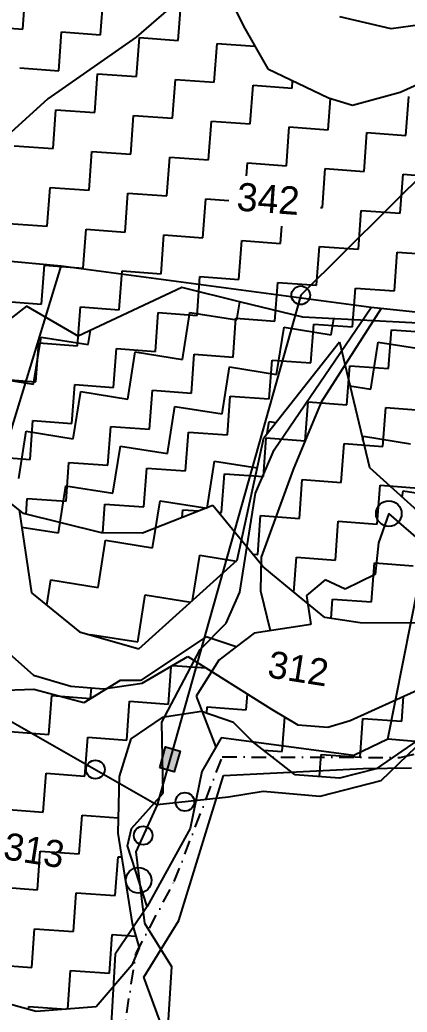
# Model space of a CAD drawing. Header units: metres. Extents: x 318079 to 324759, y 1863980 to 1868406.
# Drawn here: x 323191.4 to 323325.2, y 1865469.5 to 1865812.4 of the extents above; entities that cross this region are included whole.
import ezdxf

# ---------------------------------------------------------------- set-up
doc = ezdxf.new("R2010")
doc.units = ezdxf.units.M
doc.linetypes.add('DASHDOT', pattern=[1, 0.5, -0.25, 0, -0.25])
for name, color, linetype in [('LINE_WATER', 4, 'Continuous'), ('OFF', 1, 'Continuous'), ('POLY_HATCH', 12, 'Continuous'), ('POLY_PARCEL', 6, 'Continuous'), ('POLY_WATER', 4, 'Continuous'), ('TEXT_PARCEL', 7, 'Continuous'), ('V_BOUND_STREAM_LINE', 7, 'DASHDOT')]:
    doc.layers.add(name, color=color, linetype=linetype)
doc.styles.add('TEXT_MAP', font='')
doc.styles.get('TEXT_MAP').set_extended_font_data('Kruti Dev 050')

msp = doc.modelspace()

# ---------------------------------------------------------------- hatches: boundary and pattern name
msp.add_hatch(color=256).paths.add_polyline_path([(323246.73, 1865559.74), (323241.73, 1865561.15), (323239.7, 1865553.93), (323244.69, 1865552.53)])

# ---------------------------------------------------------------- linework, layer by layer
msp.add_lwpolyline([(323239.7, 1865553.93), (323241.73, 1865561.15), (323246.73, 1865559.74), (323244.69, 1865552.53)], close=True)
for centre, radius in [((323288.4, 1865717.24), 3.21), ((323318.83, 1865641.79), 4.42), ((323217.48, 1865553.34), 3.21), ((323248.41, 1865542.18), 3.21), ((323233.97, 1865530.53), 3.21), ((323232.42, 1865515.05), 4.42)]:
    msp.add_circle(centre, radius)
at = {"layer": 'LINE_WATER'}
for p, q in [((323260.98, 1865832.08), (323231.57, 1865806.42)), ((323231.57, 1865806.42), (323201.06, 1865785.08)), ((323201.06, 1865785.08), (323179.13, 1865765.21)), ((323279.26, 1865663.79), (323312.72, 1865713.02)), ((323316.19, 1865712.66), (323295.52, 1865680.34)), ((323295.52, 1865680.34), (323285.75, 1865657.04)), ((323272.75, 1865648.79), (323279.26, 1865663.79)), ((323285.75, 1865657.04), (323274.76, 1865626.72)), ((323267.35, 1865614.61), (323272.75, 1865648.79)), ((323274.76, 1865626.72), (323274.53, 1865615.08)), ((323262.67, 1865603.9), (323267.35, 1865614.61)), ((323274.53, 1865615.08), (323277.82, 1865601.34)), ((323253.66, 1865594.79), (323262.67, 1865603.9)), ((323240.41, 1865569.76), (323253.66, 1865594.79)), ((323240.88, 1865545.18), (323240.41, 1865569.76)), ((323230, 1865532.93), (323240.88, 1865545.18)), ((323228.6, 1865526.97), (323230, 1865532.93)), ((323235.33, 1865505.98), (323228.6, 1865526.97))]:
    msp.add_line(p, q, dxfattribs=at)
at = {"layer": 'OFF'}
for p, q in [((323205.71, 1865727.34), (323101.81, 1865736.47)), ((323312.72, 1865713.02), (323205.71, 1865727.34)), ((323454.41, 1865698.21), (323312.72, 1865713.02))]:
    msp.add_line(p, q, dxfattribs=at)
at = {"layer": 'POLY_HATCH'}
for p, q in [((323260.43, 1865826.95), (323268.65, 1865810.29)), ((323319.6, 1865809.37), (323301.95, 1865813.5)), ((323268.65, 1865810.29), (323277, 1865795.51)), ((323332.96, 1865811.22), (323319.6, 1865809.37)), ((323322.7, 1865787.42), (323363.76, 1865806.11)), ((323277, 1865795.51), (323297.99, 1865785.47)), ((323297.99, 1865785.47), (323306.31, 1865782.97)), ((323306.31, 1865782.97), (323322.7, 1865787.42)), ((323247.38, 1865719.95), (323211.53, 1865703.11)), ((323267.69, 1865714.89), (323247.38, 1865719.95)), ((323193.71, 1865713.5), (323174.78, 1865698.7)), ((323211.53, 1865703.11), (323193.71, 1865713.5)), ((323289.19, 1865709.65), (323267.69, 1865714.89)), ((323347.29, 1865706.59), (323289.19, 1865709.65)), ((323275.63, 1865668), (323301.77, 1865701.11)), ((323301.77, 1865701.11), (323312.11, 1865657.73)), ((323266.47, 1865625.67), (323275.63, 1865668)), ((323312.11, 1865657.73), (323336.84, 1865635.4)), ((323192.63, 1865641.87), (323175.68, 1865655.39)), ((323258.03, 1865644.6), (323233.7, 1865635.06)), ((323275.37, 1865623.49), (323258.03, 1865644.6)), ((323191.18, 1865643.11), (323195.44, 1865614.4)), ((323219.54, 1865635.16), (323192.63, 1865641.87)), ((323233.7, 1865635.06), (323219.54, 1865635.16)), ((323232.53, 1865595.03), (323266.47, 1865625.67)), ((323287.83, 1865613.13), (323275.37, 1865623.49)), ((323195.44, 1865614.4), (323211.96, 1865600.94)), ((323296.74, 1865605.86), (323287.83, 1865613.13)), ((323308.89, 1865604.02), (323296.74, 1865605.86)), ((323336.28, 1865603.89), (323308.89, 1865604.02)), ((323211.96, 1865600.94), (323232.53, 1865595.03)), ((323184.54, 1865596.19), (323196.06, 1865585.9)), ((323233.65, 1865583.13), (323249.45, 1865592.35)), ((323249.45, 1865592.35), (323278.34, 1865574.17)), ((323196.06, 1865585.9), (323209.01, 1865582.11)), ((323209.01, 1865582.11), (323220.29, 1865581.28)), ((323220.29, 1865581.28), (323233.65, 1865583.13)), ((323305.46, 1865570.28), (323328.91, 1865580.83)), ((323254.09, 1865573.44), (323240.55, 1865571.36)), ((323265.13, 1865569.54), (323254.09, 1865573.44)), ((323278.34, 1865574.17), (323287.39, 1865568.78)), ((323240.55, 1865571.36), (323229.71, 1865563.93)), ((323271.85, 1865562.88), (323265.13, 1865569.54)), ((323287.39, 1865568.78), (323297.73, 1865568.02)), ((323297.73, 1865568.02), (323305.46, 1865570.28)), ((323229.71, 1865563.93), (323225.66, 1865550.87)), ((323286.46, 1865551.52), (323271.85, 1865562.88)), ((323330.68, 1865564.71), (323314.42, 1865553.57)), ((323301.82, 1865550.39), (323286.46, 1865551.52)), ((323314.42, 1865553.57), (323301.82, 1865550.39)), ((323225.66, 1865550.87), (323225.25, 1865531.37)), ((323225.25, 1865531.37), (323230.16, 1865500.17)), ((323230.16, 1865500.17), (323232.62, 1865491.76)), ((323232.62, 1865491.76), (323230.12, 1865485.78)), ((323230.12, 1865485.78), (323217.73, 1865471.28)), ((323197.02, 1865469.72), (323181.88, 1865473.92)), ((323217.73, 1865471.28), (323197.02, 1865469.72))]:
    msp.add_line(p, q, dxfattribs=at)
at = {"layer": 'POLY_HATCH', "linetype": 'Continuous', "ltscale": 10}
for p, q in [((323192.39, 1865809.24), (323193.38, 1865822.67)), ((323219.25, 1865807.26), (323220.24, 1865820.69)), ((323246.12, 1865805.27), (323247.11, 1865818.71)), ((323178.96, 1865810.23), (323192.39, 1865809.24)), ((323204.83, 1865794.81), (323205.82, 1865808.25)), ((323205.82, 1865808.25), (323219.25, 1865807.26)), ((323231.69, 1865792.83), (323232.68, 1865806.27)), ((323232.68, 1865806.27), (323246.12, 1865805.27)), ((323258.56, 1865790.85), (323259.55, 1865804.28)), ((323259.55, 1865804.28), (323272.59, 1865803.32)), ((323191.4, 1865795.8), (323204.83, 1865794.81)), ((323217.27, 1865780.39), (323218.26, 1865793.82)), ((323218.26, 1865793.82), (323231.69, 1865792.83)), ((323244.13, 1865778.41), (323245.13, 1865791.84)), ((323245.13, 1865791.84), (323258.56, 1865790.85)), ((323285.42, 1865788.87), (323285.61, 1865791.4)), ((323271, 1865776.43), (323271.99, 1865789.86)), ((323271.99, 1865789.86), (323285.42, 1865788.87)), ((323297.86, 1865774.45), (323298.66, 1865785.27)), ((323324.73, 1865772.47), (323325.72, 1865785.9)), ((323202.85, 1865767.95), (323203.84, 1865781.38)), ((323203.84, 1865781.38), (323217.27, 1865780.39)), ((323229.71, 1865765.97), (323230.7, 1865779.4)), ((323230.7, 1865779.4), (323244.13, 1865778.41)), ((323256.58, 1865763.99), (323257.57, 1865777.42)), ((323257.57, 1865777.42), (323271, 1865776.43)), ((323283.44, 1865762.01), (323284.43, 1865775.44)), ((323284.43, 1865775.44), (323297.86, 1865774.45)), ((323310.3, 1865760.03), (323311.29, 1865773.46)), ((323311.29, 1865773.46), (323324.73, 1865772.47)), ((323189.42, 1865768.94), (323202.85, 1865767.95)), ((323215.29, 1865753.53), (323216.28, 1865766.96)), ((323216.28, 1865766.96), (323229.71, 1865765.97)), ((323242.15, 1865751.55), (323243.14, 1865764.98)), ((323243.14, 1865764.98), (323256.58, 1865763.99)), ((323269.68, 1865758.55), (323270.01, 1865763)), ((323270.01, 1865763), (323283.44, 1865762.01)), ((323295.88, 1865747.58), (323296.87, 1865761.02)), ((323296.87, 1865761.02), (323310.3, 1865760.03)), ((323322.75, 1865745.6), (323323.74, 1865759.04)), ((323323.74, 1865759.04), (323337.17, 1865758.05)), ((323200.87, 1865741.09), (323201.86, 1865754.52)), ((323201.86, 1865754.52), (323215.29, 1865753.53)), ((323227.73, 1865739.1), (323228.72, 1865752.54)), ((323228.72, 1865752.54), (323242.15, 1865751.55)), ((323254.6, 1865737.12), (323255.59, 1865750.56)), ((323255.59, 1865750.56), (323263.54, 1865749.97)), ((323295.27, 1865747.63), (323295.88, 1865747.58)), ((323308.32, 1865733.16), (323309.31, 1865746.59)), ((323309.31, 1865746.59), (323322.75, 1865745.6)), ((323187.44, 1865742.08), (323200.87, 1865741.09)), ((323213.31, 1865726.66), (323214.3, 1865740.1)), ((323214.3, 1865740.1), (323227.73, 1865739.1)), ((323281.46, 1865735.14), (323281.9, 1865741.15)), ((323240.17, 1865724.68), (323241.16, 1865738.11)), ((323241.16, 1865738.11), (323254.6, 1865737.12)), ((323267.04, 1865722.7), (323268.03, 1865736.13)), ((323268.03, 1865736.13), (323281.46, 1865735.14)), ((323293.9, 1865720.72), (323294.89, 1865734.15)), ((323294.89, 1865734.15), (323308.32, 1865733.16)), ((323320.76, 1865718.74), (323321.76, 1865732.17)), ((323321.76, 1865732.17), (323335.19, 1865731.18)), ((323198.89, 1865714.22), (323199.88, 1865727.65)), ((323199.88, 1865727.65), (323213.31, 1865726.66)), ((323225.75, 1865712.24), (323226.74, 1865725.67)), ((323226.74, 1865725.67), (323240.17, 1865724.68)), ((323252.61, 1865710.26), (323253.6, 1865723.69)), ((323253.6, 1865723.69), (323267.04, 1865722.7)), ((323279.48, 1865708.28), (323280.47, 1865721.71)), ((323280.47, 1865721.71), (323293.9, 1865720.72)), ((323306.34, 1865706.3), (323307.33, 1865719.73)), ((323307.33, 1865719.73), (323320.76, 1865718.74)), ((323185.45, 1865715.21), (323198.89, 1865714.22)), ((323211.33, 1865699.8), (323212.32, 1865713.23)), ((323212.32, 1865713.23), (323225.75, 1865712.24)), ((323238.19, 1865697.82), (323239.18, 1865711.25)), ((323239.18, 1865711.25), (323252.61, 1865710.26)), ((323265.06, 1865695.84), (323266.05, 1865709.27)), ((323266.05, 1865709.27), (323279.48, 1865708.28)), ((323291.92, 1865693.86), (323292.91, 1865707.29)), ((323292.91, 1865707.29), (323306.34, 1865706.3)), ((323318.78, 1865691.88), (323319.77, 1865705.31)), ((323319.77, 1865705.31), (323333.21, 1865704.32)), ((323196.91, 1865687.36), (323197.9, 1865700.79)), ((323197.9, 1865700.79), (323211.33, 1865699.8)), ((323223.77, 1865685.38), (323224.76, 1865698.81)), ((323224.76, 1865698.81), (323238.19, 1865697.82)), ((323250.63, 1865683.4), (323251.62, 1865696.83)), ((323251.62, 1865696.83), (323265.06, 1865695.84)), ((323277.5, 1865681.41), (323278.49, 1865694.85)), ((323278.49, 1865694.85), (323291.92, 1865693.86)), ((323304.36, 1865679.43), (323305.35, 1865692.87)), ((323305.35, 1865692.87), (323318.78, 1865691.88)), ((323183.47, 1865688.35), (323196.91, 1865687.36)), ((323209.35, 1865672.94), (323210.34, 1865686.37)), ((323210.34, 1865686.37), (323223.77, 1865685.38)), ((323236.21, 1865670.95), (323237.2, 1865684.39)), ((323237.2, 1865684.39), (323250.63, 1865683.4)), ((323263.07, 1865668.97), (323264.07, 1865682.41)), ((323264.07, 1865682.41), (323277.5, 1865681.41)), ((323289.94, 1865666.99), (323290.93, 1865680.42)), ((323290.93, 1865680.42), (323304.36, 1865679.43)), ((323316.8, 1865665.01), (323317.79, 1865678.44)), ((323317.79, 1865678.44), (323331.23, 1865677.45)), ((323194.92, 1865660.49), (323195.91, 1865673.93)), ((323195.91, 1865673.93), (323209.35, 1865672.94)), ((323221.79, 1865658.51), (323222.78, 1865671.94)), ((323222.78, 1865671.94), (323236.21, 1865670.95)), ((323248.65, 1865656.53), (323249.64, 1865669.96)), ((323249.64, 1865669.96), (323263.07, 1865668.97)), ((323275.52, 1865654.55), (323276.51, 1865667.98)), ((323276.51, 1865667.98), (323289.94, 1865666.99)), ((323302.38, 1865652.57), (323303.37, 1865666)), ((323303.37, 1865666), (323316.8, 1865665.01)), ((323181.49, 1865661.48), (323194.92, 1865660.49)), ((323207.37, 1865646.07), (323208.36, 1865659.5)), ((323208.36, 1865659.5), (323221.79, 1865658.51)), ((323234.23, 1865644.09), (323235.22, 1865657.52)), ((323235.22, 1865657.52), (323248.65, 1865656.53)), ((323261.09, 1865642.11), (323262.08, 1865655.54)), ((323262.08, 1865655.54), (323275.52, 1865654.55)), ((323287.96, 1865640.13), (323288.95, 1865653.56)), ((323288.95, 1865653.56), (323302.38, 1865652.57)), ((323314.82, 1865638.15), (323315.81, 1865651.58)), ((323315.81, 1865651.58), (323329.24, 1865650.59)), ((323193.53, 1865641.64), (323193.93, 1865647.06)), ((323193.93, 1865647.06), (323207.37, 1865646.07)), ((323220.07, 1865635.16), (323220.8, 1865645.08)), ((323220.8, 1865645.08), (323234.23, 1865644.09)), ((323247.47, 1865640.46), (323247.66, 1865643.1)), ((323247.66, 1865643.1), (323253.17, 1865642.69)), ((323260.01, 1865642.19), (323261.09, 1865642.11)), ((323273.54, 1865627.69), (323274.53, 1865641.12)), ((323274.53, 1865641.12), (323287.96, 1865640.13)), ((323300.4, 1865625.71), (323301.39, 1865639.14)), ((323301.39, 1865639.14), (323314.82, 1865638.15)), ((323271.81, 1865627.81), (323273.54, 1865627.69)), ((323286.07, 1865614.59), (323286.97, 1865626.7)), ((323286.97, 1865626.7), (323300.4, 1865625.71)), ((323312.84, 1865611.28), (323313.83, 1865624.72)), ((323313.83, 1865624.72), (323327.26, 1865623.72)), ((323298.91, 1865605.53), (323299.41, 1865612.27)), ((323299.41, 1865612.27), (323312.84, 1865611.28)), ((323242.71, 1865575.94), (323243.67, 1865588.98)), ((323244.27, 1865589.33), (323255.58, 1865588.5)), ((323201.42, 1865565.48), (323202.41, 1865578.91)), ((323202.41, 1865578.91), (323215.85, 1865577.92)), ((323215.85, 1865577.92), (323216.12, 1865581.59)), ((323269.57, 1865573.96), (323269.98, 1865579.43)), ((323323.3, 1865570), (323323.94, 1865578.59)), ((323228.29, 1865563.5), (323229.28, 1865576.93)), ((323229.28, 1865576.93), (323242.71, 1865575.94)), ((323255.98, 1865572.77), (323256.14, 1865574.95)), ((323256.14, 1865574.95), (323269.57, 1865573.96)), ((323282.02, 1865559.54), (323282.89, 1865571.46)), ((323308.88, 1865557.56), (323309.87, 1865570.99)), ((323309.87, 1865570.99), (323323.3, 1865570)), ((323187.99, 1865566.47), (323201.42, 1865565.48)), ((323213.86, 1865551.06), (323214.85, 1865564.49)), ((323214.85, 1865564.49), (323228.29, 1865563.5)), ((323275.54, 1865560.01), (323282.02, 1865559.54)), ((323294.88, 1865550.9), (323295.45, 1865558.55)), ((323295.45, 1865558.55), (323308.88, 1865557.56)), ((323199.44, 1865538.61), (323200.43, 1865552.05)), ((323200.43, 1865552.05), (323213.86, 1865551.06)), ((323186.01, 1865539.61), (323199.44, 1865538.61)), ((323211.88, 1865524.19), (323212.87, 1865537.62)), ((323212.87, 1865537.62), (323225.36, 1865536.7)), ((323197.46, 1865511.75), (323198.45, 1865525.18)), ((323198.45, 1865525.18), (323211.88, 1865524.19)), ((323224.33, 1865509.77), (323225.32, 1865523.2)), ((323225.32, 1865523.2), (323226.55, 1865523.11)), ((323184.03, 1865512.74), (323197.46, 1865511.75)), ((323209.9, 1865497.33), (323210.89, 1865510.76)), ((323210.89, 1865510.76), (323224.33, 1865509.77)), ((323195.48, 1865484.89), (323196.47, 1865498.32)), ((323196.47, 1865498.32), (323209.9, 1865497.33)), ((323222.34, 1865482.91), (323223.33, 1865496.34)), ((323223.33, 1865496.34), (323231.46, 1865495.74)), ((323182.05, 1865485.88), (323195.48, 1865484.89)), ((323207.93, 1865470.54), (323208.91, 1865483.9)), ((323208.91, 1865483.9), (323222.34, 1865482.91)), ((323194.41, 1865470.44), (323194.49, 1865471.45)), ((323194.49, 1865471.45), (323207.41, 1865470.5))]:
    msp.add_line(p, q, dxfattribs=at)
at = {"layer": 'POLY_HATCH', "linetype": 'Continuous'}
for p, q in [((323266.39, 1865708.76), (323267.37, 1865714.97)), ((323247.54, 1865695.06), (323250.12, 1865711.33)), ((323250.12, 1865711.33), (323266.39, 1865708.76)), ((323298.94, 1865703.61), (323299.8, 1865709.09)), ((323280.09, 1865689.91), (323282.66, 1865706.18)), ((323282.66, 1865706.18), (323298.94, 1865703.61)), ((323196.15, 1865686.52), (323198.73, 1865702.79)), ((323198.73, 1865702.79), (323215, 1865700.21)), ((323215, 1865700.21), (323215.77, 1865705.1)), ((323312.63, 1865684.76), (323315.21, 1865701.03)), ((323315.21, 1865701.03), (323331.48, 1865698.46)), ((323228.7, 1865681.36), (323231.27, 1865697.64)), ((323231.27, 1865697.64), (323247.54, 1865695.06)), ((323261.24, 1865676.21), (323263.82, 1865692.49)), ((323263.82, 1865692.49), (323280.09, 1865689.91)), ((323179.88, 1865689.09), (323196.15, 1865686.52)), ((323305.39, 1865685.91), (323312.63, 1865684.76)), ((323209.85, 1865667.67), (323212.42, 1865683.94)), ((323212.42, 1865683.94), (323228.7, 1865681.36)), ((323242.39, 1865662.52), (323244.97, 1865678.79)), ((323244.97, 1865678.79), (323261.24, 1865676.21)), ((323276.87, 1865669.58), (323277.51, 1865673.64)), ((323277.51, 1865673.64), (323279.79, 1865673.28)), ((323191, 1865653.97), (323193.58, 1865670.24)), ((323193.58, 1865670.24), (323209.85, 1865667.67)), ((323309.85, 1865667.19), (323310.06, 1865668.49)), ((323310.06, 1865668.49), (323326.33, 1865665.91)), ((323223.54, 1865648.82), (323226.12, 1865665.09)), ((323226.12, 1865665.09), (323242.39, 1865662.52)), ((323256.09, 1865643.67), (323258.66, 1865659.94)), ((323258.66, 1865659.94), (323273.38, 1865657.61)), ((323204.7, 1865635.12), (323207.27, 1865651.4)), ((323207.27, 1865651.4), (323223.54, 1865648.82)), ((323323.42, 1865647.52), (323323.75, 1865649.64)), ((323323.75, 1865649.64), (323340.03, 1865647.06)), ((323237.24, 1865629.97), (323239.82, 1865646.24)), ((323239.82, 1865646.24), (323256.09, 1865643.67)), ((323192.07, 1865637.12), (323204.7, 1865635.12)), ((323218.39, 1865616.28), (323220.97, 1865632.55)), ((323220.97, 1865632.55), (323237.24, 1865629.97)), ((323251.03, 1865611.73), (323253.51, 1865627.4)), ((323253.51, 1865627.4), (323266.17, 1865625.39)), ((323200.73, 1865610.09), (323202.12, 1865618.85)), ((323202.12, 1865618.85), (323218.39, 1865616.28)), ((323232.09, 1865597.43), (323234.67, 1865613.7)), ((323234.67, 1865613.7), (323250.45, 1865611.2)), ((323215.79, 1865599.84), (323215.82, 1865600)), ((323215.82, 1865600), (323232.09, 1865597.43))]:
    msp.add_line(p, q, dxfattribs=at)
at = {"layer": 'POLY_PARCEL'}
for p, q in [((323382.46, 1865810.65), (323288.4, 1865717.24)), ((323160.53, 1865579.67), (323205.71, 1865727.34)), ((323288.4, 1865717.24), (323238.79, 1865541.15)), ((323318.83, 1865641.79), (323315.28, 1865631.7)), ((323331.72, 1865630.59), (323318.83, 1865641.79)), ((323315.28, 1865631.7), (323314.13, 1865620.78)), ((323318.47, 1865563.84), (323331.72, 1865630.59)), ((323083.71, 1865629.82), (323238.79, 1865541.15)), ((323314.13, 1865620.78), (323303.8, 1865615.66)), ((323296.87, 1865618.93), (323290.38, 1865613.44)), ((323303.8, 1865615.66), (323296.87, 1865618.93)), ((323290.38, 1865613.44), (323291.9, 1865603.46)), ((323291.9, 1865603.46), (323272.29, 1865600.5)), ((323255.74, 1865599.25), (323233.06, 1865584.05)), ((323266.12, 1865595.72), (323255.74, 1865599.25)), ((323272.29, 1865600.5), (323266.12, 1865595.72)), ((323266.12, 1865595.72), (323260.14, 1865591.09)), ((323260.14, 1865591.09), (323252.33, 1865578.7)), ((323226.09, 1865584.06), (323213.52, 1865576.41)), ((323233.06, 1865584.05), (323226.09, 1865584.06)), ((323196.28, 1865580.97), (323160.53, 1865579.67)), ((323213.52, 1865576.41), (323196.28, 1865580.97)), ((323252.33, 1865578.7), (323259.11, 1865561.12)), ((323328.18, 1865561.12), (323316.04, 1865549.48)), ((323316.04, 1865549.48), (323294.99, 1865544.02)), ((323275.48, 1865545.74), (323263.47, 1865543.8)), ((323294.99, 1865544.02), (323275.48, 1865545.74)), ((323238.79, 1865541.15), (323231.42, 1865524.91)), ((323263.47, 1865543.8), (323238.79, 1865541.15)), ((323231.42, 1865524.91), (323234.5, 1865500.25)), ((323234.5, 1865500.25), (323243.83, 1865485.32)), ((323243.83, 1865485.32), (323241.94, 1865456.78))]:
    msp.add_line(p, q, dxfattribs=at)
at = {"layer": 'POLY_WATER'}
for p, q in [((323260.94, 1865564.31), (323259.11, 1865561.12)), ((323306.77, 1865558.14), (323260.94, 1865564.31)), ((323318.47, 1865563.84), (323306.77, 1865558.14)), ((323336.05, 1865562.31), (323318.47, 1865563.84)), ((323259.11, 1865561.12), (323254.23, 1865552.61)), ((323246.27, 1865501.19), (323261.75, 1865551.24)), ((323254.23, 1865552.61), (323250.21, 1865532.93)), ((323261.75, 1865551.24), (323310.02, 1865553.67)), ((323310.02, 1865553.67), (323326.62, 1865553.92)), ((323250.21, 1865532.93), (323235.33, 1865505.98)), ((323235.33, 1865505.98), (323224.27, 1865489.57)), ((323234.16, 1865481.53), (323246.27, 1865501.19)), ((323224.27, 1865489.57), (323222.82, 1865463.36)), ((323243.49, 1865456.32), (323234.16, 1865481.53))]:
    msp.add_line(p, q, dxfattribs=at)
at = {"layer": 'V_BOUND_STREAM_LINE', "ltscale": 10}
for p, q in [((323322.76, 1865557.52), (323339.03, 1865561.08)), ((323244.71, 1865514.61), (323261.32, 1865557.69)), ((323261.32, 1865557.69), (323322.76, 1865557.52)), ((323231.43, 1865489.65), (323244.71, 1865514.61)), ((323226.84, 1865459.22), (323231.43, 1865489.65))]:
    msp.add_line(p, q, dxfattribs=at)

# ---------------------------------------------------------------- texts
at = {"layer": 'TEXT_PARCEL', "ltscale": 10, "style": 'TEXT_MAP'}
msp.add_text('342', height=9.697, rotation=355.7827, dxfattribs=at).set_placement((323266.04, 1865746.55))
at = {"layer": 'TEXT_PARCEL', "style": 'TEXT_MAP'}
for s, p in [('312', (323276.56, 1865585.27)), ('313', (323185.32, 1865522.45))]:
    msp.add_text(s, height=9.34, rotation=351.0062, dxfattribs=at).set_placement(p)

doc.saveas('drawing.dxf')
